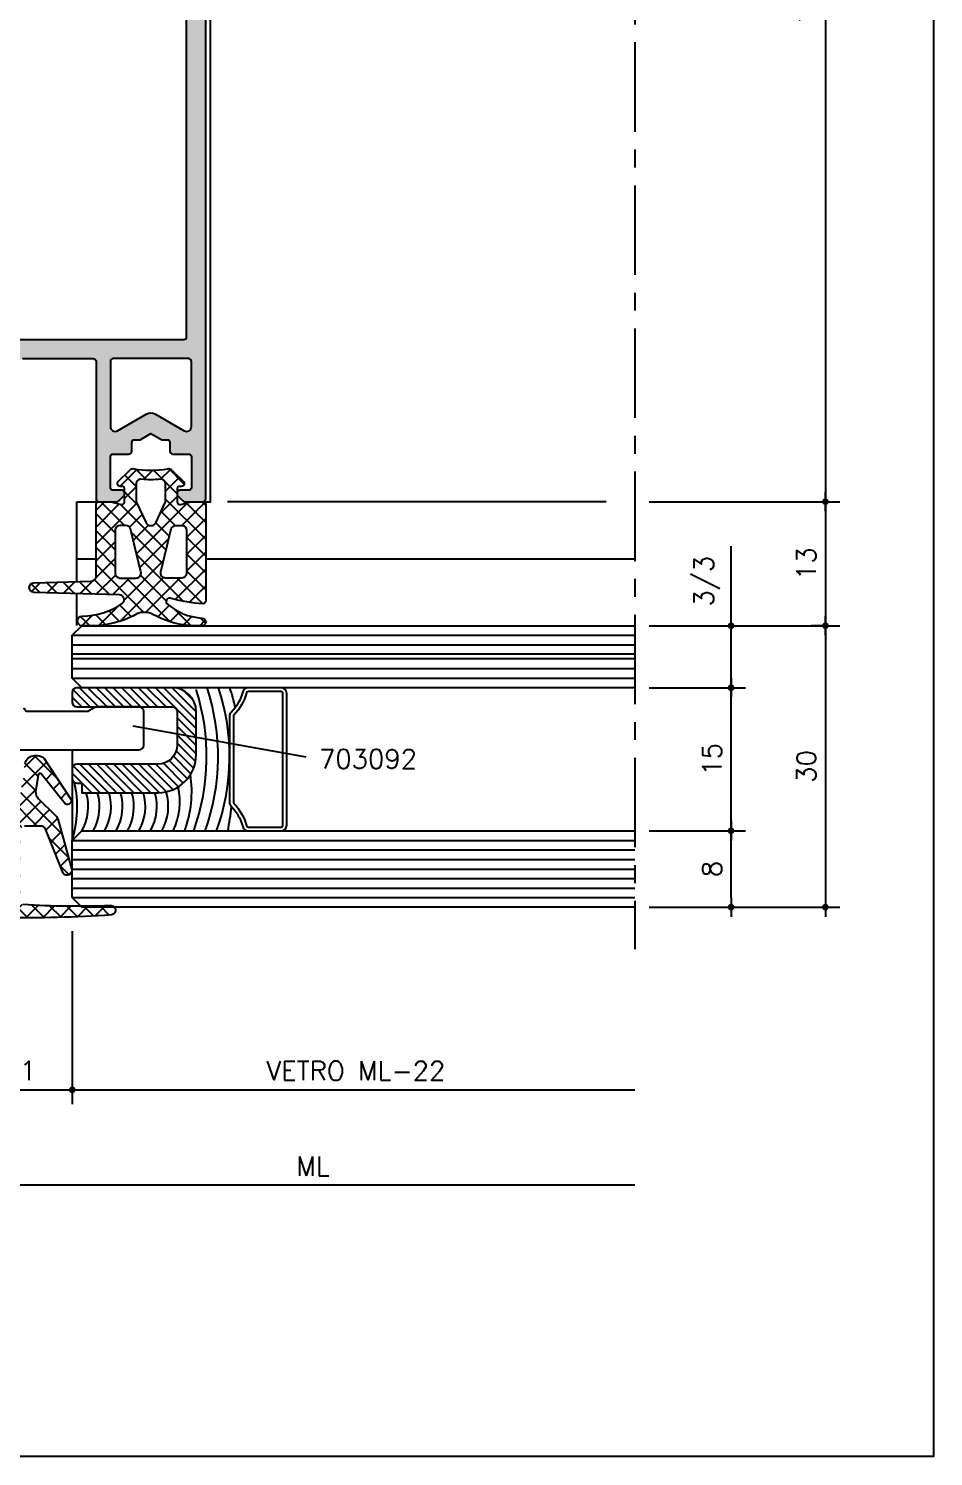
# Model space of a CAD drawing. Extents: x 0 to 1130, y -960 to 577.
# Drawn here: x 805.1 to 900, y -640 to -490.3 of the extents above; entities that cross this region are included whole.
import ezdxf

# ---------------------------------------------------------------- set-up
doc = ezdxf.new("R2010")
doc.units = 0
doc.header["$LTSCALE"] = 7.5
doc.header["$MEASUREMENT"] = 0
doc.linetypes.add('CENTER', pattern=[2, 1.25, -0.25, 0.25, -0.25])
doc.layers.get('0').update_dxf_attribs({"linetype": 'CONTINUOUS'})
doc.layers.get('DEFPOINTS').update_dxf_attribs({"linetype": 'CONTINUOUS'})
for name, color, linetype in [('ACCESSORI', 200, 'CONTINUOUS'), ('ASSI', 1, 'CENTER'), ('FILL', 8, 'CONTINUOUS'), ('FINE', 7, 'CONTINUOUS'), ('GOMMA', 3, 'CONTINUOUS'), ('GROSSA', 4, 'CONTINUOUS'), ('MARCHIO', 7, 'CONTINUOUS'), ('QUOTE', 254, 'CONTINUOUS'), ('TESTO', 2, 'CONTINUOUS'), ('TRATTEGGI', 140, 'CONTINUOUS'), ('VETRO', 6, 'CONTINUOUS')]:
    doc.layers.add(name, color=color, linetype=linetype)
doc.styles.get("Standard").update_dxf_attribs({"font": 'romans.shx'})
doc.dimstyles.new('FRECCIA_1-1', dxfattribs={"dimtxt": 2, "dimasz": 2.5, "dimexe": 1.5, "dimexo": 1.5, "dimgap": 1, "dimtad": 3, "dimdsep": 46, "dimtxsty": 'Standard', "dimcen": 0, "dimclrt": 2, "dimaunit": 1, "dimadec": 0, "dimazin": 0, "dimtfac": 0.7, "dimtmove": 0, "dimatfit": 3, "dimfxl": 1, "dimtolj": 2, "dimarcsym": 0})
doc.dimstyles.new('SCALA_1-1$0', dxfattribs={"dimtxt": 2, "dimasz": 1, "dimexe": 1.5, "dimexo": 1.5, "dimgap": 1, "dimtad": 3, "dimdsep": 46, "dimtxsty": 'Standard', "dimblk1": 'PUNTO', "dimblk2": 'PUNTO', "dimsah": 1, "dimcen": 0.09, "dimclrt": 2, "dimadec": 0, "dimazin": 0, "dimtfac": 0.7, "dimtmove": 0, "dimatfit": 3, "dimldrblk": 'PUNTO', "dimfxl": 1, "dimtolj": 2, "dimarcsym": 0})

# ---------------------------------------------------------------- blocks, each defined once
blk = doc.blocks.new('PUNTO')
blk.add_line((-1, 0), (1, 0))
at = {"const_width": 0.35}
blk.add_lwpolyline([(-0.1750000000000114, 0, 1), (0.1750000000000114, 0, 1)], format="xyb", close=True, dxfattribs=at)
blk = doc.blocks.new('*D198')
at = {"layer": 'DEFPOINTS', "color": 0, "transparency": 16777216}
for p in [(868.6706723606284, -434.9236457613923), (868.6706723606284, -539.9236457613922), (888.6706723606284, -539.9236457613922)]:
    blk.add_point(p, dxfattribs=at)
at = {"layer": 'QUOTE', "color": 0, "lineweight": -2, "transparency": 16777216}
for p, q in [((870.1706723606284, -434.9236457613923), (890.1706723606284, -434.9236457613923)), ((888.6706723606284, -435.9236457613923), (888.6706723606284, -538.9236457613922)), ((870.1706723606284, -539.9236457613922), (890.1706723606284, -539.9236457613922))]:
    blk.add_line(p, q, dxfattribs=at)
for p, rotation in [((888.6706723606284, -434.9236457613923), 90), ((888.6706723606284, -539.9236457613922), 270)]:
    blk.add_blockref('PUNTO', p, dxfattribs=dict(at, rotation=rotation))
at = {"layer": 'QUOTE', "color": 2, "transparency": 16777216, "insert": (886.670672360628, -487.4236457613924), "char_height": 2, "attachment_point": 5, "rotation": 90}
blk.add_mtext('\\A2;105', dxfattribs=at)
blk = doc.blocks.new('*D199')
at = {"layer": 'DEFPOINTS', "color": 0, "transparency": 16777216}
for p in [(868.6706723606279, -586.8130519816923), (798.6706723606278, -601.574216332225), (798.6706723606278, -611.574216332225)]:
    blk.add_point(p, dxfattribs=at)
at = {"layer": 'QUOTE', "color": 0, "lineweight": -2, "transparency": 16777216}
for p, q in [((798.6706723606278, -603.074216332225), (798.6706723606278, -613.074216332225)), ((868.6706723606279, -611.574216332225), (801.1706723606278, -611.574216332225))]:
    blk.add_line(p, q, dxfattribs=at)
at = {"layer": 'QUOTE', "color": 0, "transparency": 16777216}
blk.add_solid([(801.1706723606278, -611.1575496655583), (801.1706723606278, -611.9908829988916), (798.6706723606278, -611.574216332225)], dxfattribs=at)
at = {"layer": 'QUOTE', "color": 2, "transparency": 16777216, "insert": (834.9206723606278, -609.574216332225), "char_height": 2, "attachment_point": 5}
blk.add_mtext('\\A2;ML', dxfattribs=at)
blk = doc.blocks.new('_None')
blk = doc.blocks.new('*D200')
at = {"layer": 'DEFPOINTS', "color": 0, "transparency": 16777216}
for p in [(868.6706723606284, -552.9236457613922), (868.6706723606284, -582.4236457613923), (888.6706723606284, -582.4236457613923)]:
    blk.add_point(p, dxfattribs=at)
at = {"layer": 'QUOTE', "color": 0, "lineweight": -2, "transparency": 16777216}
for p, q in [((870.1706723606284, -552.9236457613922), (890.1706723606284, -552.9236457613922)), ((888.6706723606284, -553.9236457613922), (888.6706723606284, -581.4236457613923)), ((870.1706723606284, -582.4236457613923), (890.1706723606284, -582.4236457613923))]:
    blk.add_line(p, q, dxfattribs=at)
for p, rotation in [((888.6706723606284, -552.9236457613922), 90), ((888.6706723606284, -582.4236457613923), 270)]:
    blk.add_blockref('PUNTO', p, dxfattribs=dict(at, rotation=rotation))
at = {"layer": 'QUOTE', "color": 2, "transparency": 16777216, "insert": (886.670672360628, -567.6736457613924), "char_height": 2, "attachment_point": 5, "rotation": 90}
blk.add_mtext('\\A2;30', dxfattribs=at)
blk = doc.blocks.new('*D201')
at = {"layer": 'DEFPOINTS', "color": 0, "transparency": 16777216}
for p in [(868.6706723606284, -552.9236457613922), (878.7725512430948, -552.9236457613922), (868.6706723606284, -559.4236457613922)]:
    blk.add_point(p, dxfattribs=at)
at = {"layer": 'QUOTE', "color": 0, "lineweight": -2, "transparency": 16777216}
for p, q in [((878.7725512430948, -552.9236457613922), (878.7725512430948, -544.5903124280588)), ((870.1706723606284, -552.9236457613922), (880.2725512430948, -552.9236457613922)), ((878.7725512430948, -558.4236457613922), (878.7725512430948, -553.9236457613922)), ((870.1706723606284, -559.4236457613922), (880.2725512430948, -559.4236457613922))]:
    blk.add_line(p, q, dxfattribs=at)
for p, rotation in [((878.7725512430948, -552.9236457613922), 90), ((878.7725512430948, -559.4236457613922), 270)]:
    blk.add_blockref('PUNTO', p, dxfattribs=dict(at, rotation=rotation))
at = {"layer": 'QUOTE', "color": 2, "transparency": 16777216, "insert": (876.2487417192849, -548.2569790947257), "char_height": 2, "attachment_point": 5, "rotation": 90}
blk.add_mtext('\\A2;3/3', dxfattribs=at)
blk = doc.blocks.new('*D202')
at = {"layer": 'DEFPOINTS', "color": 0, "transparency": 16777216}
for p in [(868.6706723606284, -559.4236457613922), (878.7725512430948, -559.4236457613922), (868.6706723606284, -574.4236457613923)]:
    blk.add_point(p, dxfattribs=at)
at = {"layer": 'QUOTE', "color": 0, "lineweight": -2, "transparency": 16777216}
for p, q in [((870.1706723606284, -559.4236457613922), (880.2725512430948, -559.4236457613922)), ((878.7725512430948, -573.4236457613923), (878.7725512430948, -560.4236457613922)), ((870.1706723606284, -574.4236457613923), (880.2725512430948, -574.4236457613923))]:
    blk.add_line(p, q, dxfattribs=at)
for p, rotation in [((878.7725512430948, -559.4236457613922), 90), ((878.7725512430948, -574.4236457613923), 270)]:
    blk.add_blockref('PUNTO', p, dxfattribs=dict(at, rotation=rotation))
at = {"layer": 'QUOTE', "color": 2, "transparency": 16777216, "insert": (876.7725512430944, -566.9236457613924), "char_height": 2, "attachment_point": 5, "rotation": 90}
blk.add_mtext('\\A2;15', dxfattribs=at)
blk = doc.blocks.new('*D203')
at = {"layer": 'DEFPOINTS', "color": 0, "transparency": 16777216}
for p in [(868.6706723606284, -574.4236457613923), (878.7725512430948, -574.4236457613923), (868.6706723606284, -582.4236457613923)]:
    blk.add_point(p, dxfattribs=at)
at = {"layer": 'QUOTE', "color": 0, "lineweight": -2, "transparency": 16777216}
for p, q in [((870.1706723606284, -574.4236457613923), (880.2725512430948, -574.4236457613923)), ((878.7725512430948, -581.4236457613923), (878.7725512430948, -575.4236457613923)), ((870.1706723606284, -582.4236457613923), (880.2725512430948, -582.4236457613923))]:
    blk.add_line(p, q, dxfattribs=at)
for p, rotation in [((878.7725512430948, -574.4236457613923), 90), ((878.7725512430948, -582.4236457613923), 270)]:
    blk.add_blockref('PUNTO', p, dxfattribs=dict(at, rotation=rotation))
at = {"layer": 'QUOTE', "color": 2, "transparency": 16777216, "insert": (876.7725512430944, -578.4236457613924), "char_height": 2, "attachment_point": 5, "rotation": 90}
blk.add_mtext('\\A2;8', dxfattribs=at)
blk = doc.blocks.new('*D204')
at = {"layer": 'DEFPOINTS', "color": 0, "transparency": 16777216}
for p in [(868.6706723606284, -539.9236457613922), (868.6706723606284, -552.9236457613922), (888.6706723606284, -552.9236457613922)]:
    blk.add_point(p, dxfattribs=at)
at = {"layer": 'QUOTE', "color": 0, "lineweight": -2, "transparency": 16777216}
for p, q in [((870.1706723606284, -539.9236457613922), (890.1706723606284, -539.9236457613922)), ((888.6706723606284, -540.9236457613922), (888.6706723606284, -551.9236457613922)), ((870.1706723606284, -552.9236457613922), (890.1706723606284, -552.9236457613922))]:
    blk.add_line(p, q, dxfattribs=at)
for p, rotation in [((888.6706723606284, -539.9236457613922), 90), ((888.6706723606284, -552.9236457613922), 270)]:
    blk.add_blockref('PUNTO', p, dxfattribs=dict(at, rotation=rotation))
at = {"layer": 'QUOTE', "color": 2, "transparency": 16777216, "insert": (886.670672360628, -546.4236457613923), "char_height": 2, "attachment_point": 5, "rotation": 90}
blk.add_mtext('\\A2;13', dxfattribs=at)
blk = doc.blocks.new('*D197')
at = {"layer": 'DEFPOINTS', "color": 0, "transparency": 16777216}
for p in [(809.6706723606278, -583.4512793545446), (798.6706723606278, -592.8041533719601), (809.6706723606278, -601.574216332225)]:
    blk.add_point(p, dxfattribs=at)
at = {"layer": 'QUOTE', "color": 0, "lineweight": -2, "transparency": 16777216}
for p, q in [((809.6706723606278, -584.9512793545446), (809.6706723606278, -603.074216332225)), ((798.6706723606278, -594.3041533719601), (798.6706723606278, -603.074216332225)), ((799.6706723606278, -601.574216332225), (808.6706723606278, -601.574216332225))]:
    blk.add_line(p, q, dxfattribs=at)
at = {"layer": 'QUOTE', "color": 0, "lineweight": -2, "transparency": 16777216, "rotation": 180}
blk.add_blockref('PUNTO', (798.6706723606278, -601.574216332225), dxfattribs=at)
at = {"layer": 'QUOTE', "color": 0, "lineweight": -2, "transparency": 16777216}
blk.add_blockref('PUNTO', (809.6706723606278, -601.574216332225), dxfattribs=at)
at = {"layer": 'QUOTE', "color": 2, "transparency": 16777216, "insert": (804.1706723606278, -599.574216332225), "char_height": 2, "attachment_point": 5}
blk.add_mtext('\\A2;11', dxfattribs=at)

msp = doc.modelspace()

# ---------------------------------------------------------------- hatches: boundary and pattern name
at = {"layer": 'FILL'}
h = msp.add_hatch(color=253, dxfattribs=at)
edge = h.paths.add_edge_path(flags=16)
edge.add_arc((775.9706723606279, -438.8236457613921), 0.2999999999999261, 89.99999999999729, 180.0000000000054)
edge.add_line((775.6706723606279, -438.8236457613921), (775.6706723606278, -522.623645761392))
edge.add_arc((775.9706723606278, -522.623645761392), 0.2999999999999545, 180, 270)
edge.add_line((775.9706723606278, -522.923645761392), (821.3706723606277, -522.923645761392))
edge.add_arc((821.3706723606279, -522.623645761392), 0.2999999999999545, 270, 360)
edge.add_line((821.6706723606278, -522.623645761392), (821.670672360628, -438.8236457613921))
edge.add_arc((821.370672360628, -438.8236457613921), 0.2999999999999545, 0, 90)
edge.add_line((821.370672360628, -438.5236457613921), (775.9706723606279, -438.5236457613921))
edge = h.paths.add_edge_path()
edge.add_line((783.3706723606279, -538.7236457613922), (782.4706723606278, -538.7236457613922))
edge.add_arc((782.4706723606278, -539.0236457613921), 0.2999999999999545, 90, 180)
edge.add_line((782.1706723606278, -539.0236457613921), (782.1706723606278, -539.0993816926801))
edge.add_arc((782.4706723606278, -539.0993816926801), 0.2999999999999261, 179.9999999999973, 225.000000000002)
edge.add_line((782.2585403262719, -539.3115137270361), (782.7828043949838, -539.835777795748))
edge.add_arc((782.9949364293396, -539.623645761392), 0.299999999999924, 224.9999999999981, 270.0000000000027)
edge.add_line((782.9949364293398, -539.923645761392), (784.870672360628, -539.923645761392))
edge.add_arc((784.8706723606279, -539.623645761392), 0.2999999999999545, 270, 360)
edge.add_line((785.1706723606278, -539.623645761392), (785.1706723606277, -525.2236457613919))
edge.add_arc((785.4706723606278, -525.2236457613919), 0.2999999999999545, 90, 180, ccw=False)
edge.add_line((785.4706723606278, -524.923645761392), (792.8706723606281, -524.923645761392))
edge.add_arc((792.8706723606281, -525.2236457613919), 0.2999999999999545, 0, 90, ccw=False)
edge.add_line((793.170672360628, -525.2236457613919), (793.1706723606279, -539.623645761392))
edge.add_arc((793.4706723606279, -539.623645761392), 0.3000000000000114, 180.0000000000109, 270.0000000000109)
edge.add_line((793.470672360628, -539.923645761392), (794.070672360628, -539.923645761392))
edge.add_arc((794.0706723606279, -540.223645761392), 0.3000000000000682, -2.1714186004828662e-11, 89.99999999997829, ccw=False)
edge.add_line((794.3706723606279, -540.2236457613922), (794.3706723606279, -540.8719086340809))
edge.add_arc((794.0706723606279, -540.8719086340809), 0.3000000000000398, -74.99999999999068, 5.4001247917767614e-12, ccw=False)
edge.add_line((794.1483180741586, -541.1616863819677), (793.3930266470971, -541.3640661098991))
edge.add_arc((793.4706723606279, -541.6538438577858), 0.2999999999998886, 104.9999999999861, 179.9999999999837)
edge.add_line((793.170672360628, -541.6538438577857), (793.1706723606279, -559.623645761392))
edge.add_arc((793.4706723606278, -559.623645761392), 0.2999999999999403, 179.9999999999973, 270.0000000000027)
edge.add_line((793.4706723606278, -559.923645761392), (794.7706723606278, -559.923645761392))
edge.add_line((794.7706723606279, -559.923645761392), (795.4706723606279, -559.2236457613919))
edge.add_line((795.4706723606278, -559.2236457613919), (795.4706723606278, -558.7236457613919))
edge.add_line((795.4706723606278, -558.7236457613919), (794.3706723606277, -558.7236457613919))
edge.add_line((794.3706723606279, -558.7236457613919), (794.3706723606279, -557.2515513805283))
edge.add_line((794.3706723606279, -557.2515513805283), (796.6706723606279, -555.923645761392))
edge.add_line((796.6706723606278, -555.923645761392), (796.6706723606278, -543.923645761392))
edge.add_arc((798.6702087115143, -544.0845807402178), 2.006002414237261, -4.258712839263183, 175.3984027120991, ccw=False)
edge.add_line((800.6706723606278, -544.2335467581572), (800.6706723606278, -555.923645761392))
edge.add_line((800.6706723606278, -555.923645761392), (802.9706723606278, -557.2515513805283))
edge.add_line((802.9706723606278, -557.2515513805283), (802.9706723606278, -558.7236457613919))
edge.add_line((802.9706723606278, -558.7236457613919), (801.8706723606277, -558.7236457613919))
edge.add_line((801.8706723606279, -558.7236457613919), (801.8706723606279, -559.2236457613919))
edge.add_line((801.8706723606279, -559.2236457613919), (802.5706723606278, -559.923645761392))
edge.add_line((802.5706723606277, -559.923645761392), (803.8706723606279, -559.923645761392))
edge.add_arc((803.870672360628, -559.623645761392), 0.2999999999999403, 269.9999999999972, 360.0000000000027)
edge.add_line((804.1706723606278, -559.623645761392), (804.1706723606278, -541.6538438577858))
edge.add_arc((803.8706723606279, -541.6538438577859), 0.2999999999999972, 1.628443996909336e-11, 75.0000000000195)
edge.add_line((803.9483180741586, -541.3640661098991), (803.1930266470972, -541.1616863819677))
edge.add_arc((803.2706723606279, -540.8719086340809), 0.300000000000004, 179.9999999999891, 254.9999999999945, ccw=False)
edge.add_line((802.970672360628, -540.8719086340809), (802.9706723606279, -540.7236457613919))
edge.add_line((802.9706723606278, -540.7236457613919), (802.9706723606278, -540.2236457613922))
edge.add_arc((803.2706723606279, -540.2236457613922), 0.3000000000001251, 90.00000000001091, 180.0000000000109, ccw=False)
edge.add_line((803.2706723606279, -539.923645761392), (803.870672360628, -539.923645761392))
edge.add_arc((803.8706723606279, -539.623645761392), 0.2999999999999829, 270.0000000000054, 359.9999999999946)
edge.add_line((804.1706723606278, -539.623645761392), (804.1706723606278, -525.2236457613919))
edge.add_arc((804.4706723606278, -525.2236457613919), 0.2999999999999545, 90, 180, ccw=False)
edge.add_line((804.4706723606278, -524.923645761392), (811.8706723606281, -524.923645761392))
edge.add_arc((811.8706723606281, -525.2236457613919), 0.2999999999999545, 0, 90, ccw=False)
edge.add_line((812.170672360628, -525.2236457613919), (812.1706723606279, -539.623645761392))
edge.add_arc((812.470672360628, -539.623645761392), 0.3000000000000114, 180.0000000000109, 270.0000000000109)
edge.add_line((812.470672360628, -539.923645761392), (814.3464082919161, -539.923645761392))
edge.add_arc((814.3464082919161, -539.623645761392), 0.2999999999999545, 270, 315)
edge.add_line((814.5585403262721, -539.835777795748), (815.082804394984, -539.3115137270362))
edge.add_arc((814.8706723606281, -539.0993816926803), 0.2999999999999542, 315, 360)
edge.add_line((815.170672360628, -539.0993816926803), (815.170672360628, -539.0236457613921))
edge.add_arc((814.870672360628, -539.0236457613921), 0.3000000000000114, 1.085629331272839e-11, 90.00000000001086)
edge.add_line((814.8706723606279, -538.7236457613922), (813.970672360628, -538.7236457613922))
edge.add_arc((813.970672360628, -538.4236457613921), 0.3000000000000682, 180, 270, ccw=False)
edge.add_line((813.670672360628, -538.4236457613921), (813.670672360628, -535.2236457613922))
edge.add_arc((813.970672360628, -535.2236457613922), 0.3000000000000114, 89.99999999998909, 179.9999999999891, ccw=False)
edge.add_line((813.970672360628, -534.9236457613922), (815.6206723606279, -534.9236457613922))
edge.add_arc((815.6206723606279, -534.6236457613921), 0.3000000000000682, 270, 360)
edge.add_line((815.920672360628, -534.6236457613921), (815.920672360628, -533.7236457613922))
edge.add_arc((816.220672360628, -533.7236457613922), 0.3000000000000682, 90, 180, ccw=False)
edge.add_line((816.220672360628, -533.4236457613921), (816.7866977644122, -533.4236457613921))
edge.add_line((816.7866977644123, -533.4236457613921), (817.920672360628, -532.7689452230128))
edge.add_line((817.920672360628, -532.7689452230128), (819.0546469568436, -533.423645761392))
edge.add_line((819.0546469568435, -533.423645761392), (819.6206723606279, -533.4236457613921))
edge.add_arc((819.620672360628, -533.7236457613922), 0.3000000000000256, 1.3585577107733116e-11, 90.00000000001091, ccw=False)
edge.add_line((819.920672360628, -533.723645761392), (819.920672360628, -534.6236457613921))
edge.add_arc((820.2206723606279, -534.6236457613921), 0.2999999999999261, 179.9999999999973, 270.0000000000054)
edge.add_line((820.220672360628, -534.9236457613921), (821.870672360628, -534.9236457613921))
edge.add_arc((821.8706723606279, -535.2236457613922), 0.3000000000000682, 0, 90, ccw=False)
edge.add_line((822.170672360628, -535.2236457613922), (822.170672360628, -538.4236457613921))
edge.add_arc((821.8706723606279, -538.4236457613921), 0.3000000000000682, 270, 359.9999999999973, ccw=False)
edge.add_line((821.8706723606279, -538.7236457613922), (820.9706723606279, -538.7236457613922))
edge.add_arc((820.970672360628, -539.0236457613921), 0.2999999999999687, 90, 179.9999999999973)
edge.add_line((820.670672360628, -539.0236457613921), (820.6706723606279, -539.0993816926801))
edge.add_arc((820.9706723606279, -539.09938169268), 0.2999999999999829, 180.0000000000244, 225.0000000000288)
edge.add_line((820.7585403262719, -539.3115137270361), (821.2828043949839, -539.8357777957481))
edge.add_arc((821.4949364293399, -539.6236457613923), 0.2999999999998336, 224.9999999999923, 269.9999999999891)
edge.add_line((821.4949364293398, -539.9236457613921), (823.3706723606277, -539.9236457613921))
edge.add_arc((823.3706723606279, -539.623645761392), 0.3000000000000682, 270, 360)
edge.add_line((823.6706723606278, -539.623645761392), (823.6706723606278, -435.9236457613921))
edge.add_arc((822.6706723606279, -435.9236457613921), 1, 0, 90)
edge.add_line((822.6706723606279, -434.9236457613921), (774.6706723606279, -434.923645761392))
edge.add_arc((774.6706723606279, -435.923645761392), 1, 90.00000000000081, 180)
edge.add_line((773.6706723606279, -435.923645761392), (773.6706723606278, -539.623645761392))
edge.add_arc((773.9706723606278, -539.623645761392), 0.2999999999999545, 180, 270)
edge.add_line((773.9706723606278, -539.923645761392), (775.8464082919158, -539.923645761392))
edge.add_arc((775.8464082919161, -539.623645761392), 0.2999999999999261, 269.9999999999756, 314.9999999999712)
edge.add_line((776.0585403262719, -539.8357777957481), (776.5828043949839, -539.3115137270362))
edge.add_arc((776.3706723606279, -539.0993816926803), 0.3000000000000446, 315.0000000000057, 360.0000000000136)
edge.add_line((776.6706723606278, -539.0993816926801), (776.6706723606278, -539.0236457613921))
edge.add_arc((776.3706723606279, -539.0236457613921), 0.2999999999999545, 0, 90)
edge.add_line((776.3706723606279, -538.7236457613922), (775.4706723606278, -538.7236457613922))
edge.add_arc((775.4706723606279, -538.4236457613922), 0.3000000000000114, 179.9999999999891, 269.99999999998914, ccw=False)
edge.add_line((775.1706723606278, -538.4236457613921), (775.1706723606278, -535.2236457613922))
edge.add_arc((775.4706723606278, -535.2236457613922), 0.2999999999999545, 90, 180, ccw=False)
edge.add_line((775.4706723606278, -534.9236457613922), (777.1206723606279, -534.9236457613921))
edge.add_arc((777.1206723606279, -534.6236457613923), 0.2999999999998835, 270.0000000000081, 360.0000000000136)
edge.add_line((777.4206723606278, -534.6236457613921), (777.4206723606278, -533.723645761392))
edge.add_arc((777.7206723606278, -533.7236457613922), 0.3000000000000256, 89.99999999999193, 179.9999999999864, ccw=False)
edge.add_line((777.7206723606278, -533.4236457613921), (778.2866977644121, -533.423645761392))
edge.add_line((778.2866977644121, -533.423645761392), (779.4206723606277, -532.7689452230128))
edge.add_line((779.4206723606278, -532.7689452230128), (780.5546469568435, -533.4236457613921))
edge.add_line((780.5546469568435, -533.4236457613921), (781.1206723606277, -533.4236457613921))
edge.add_arc((781.1206723606276, -533.7236457613922), 0.3000000000000682, 0, 90, ccw=False)
edge.add_line((781.4206723606278, -533.7236457613922), (781.4206723606278, -534.6236457613921))
edge.add_arc((781.7206723606278, -534.6236457613921), 0.3000000000000682, 180, 270)
edge.add_line((781.7206723606278, -534.9236457613922), (783.3706723606279, -534.9236457613921))
edge.add_arc((783.3706723606279, -535.2236457613922), 0.3000000000000114, -1.0913936421275139e-11, 89.99999999998909, ccw=False)
edge.add_line((783.6706723606278, -535.2236457613922), (783.6706723606278, -538.4236457613921))
edge.add_arc((783.3706723606279, -538.4236457613922), 0.3000000000000114, -89.99999999998909, 1.0913936421275139e-11, ccw=False)
edge = h.paths.add_edge_path(flags=16)
edge.add_line((775.1706723606278, -532.0472573852744), (775.1706723606278, -525.2236457613919))
edge.add_arc((775.4706723606278, -525.2236457613919), 0.2999999999999545, 90, 180, ccw=False)
edge.add_line((775.4706723606278, -524.923645761392), (783.3706723606276, -524.923645761392))
edge.add_arc((783.3706723606277, -525.2236457613919), 0.3000000000000114, 1.0913936421275139e-11, 90.00000000001091, ccw=False)
edge.add_line((783.6706723606278, -525.2236457613919), (783.6706723606279, -532.0472573877771))
edge.add_arc((783.1706723606279, -532.0472573877771), 0.4999999999999858, -120.00000010754559, 3.183231456205249e-12, ccw=False)
edge.add_line((782.9206723598152, -532.4802700892001), (779.9206723714651, -530.7482192808491))
edge.add_arc((779.4206723714651, -531.6142446846335), 1.00000000000002, 60.00000000000068, 119.9999999999993)
edge.add_line((778.9206723714651, -530.7482192808491), (775.9206723598151, -532.4802700876359))
edge.add_arc((775.6706723606278, -532.0472573852744), 0.4999999999999585, 180, 299.9999998924515, ccw=False)
edge = h.paths.add_edge_path(flags=16)
edge.add_line((802.6706723606278, -537.923645761392), (802.6706723606278, -524.923645761392))
edge.add_line((802.6706723606278, -524.923645761392), (794.6706723606279, -524.923645761392))
edge.add_line((794.670672360628, -524.923645761392), (794.6706723606279, -537.9236457613922))
edge.add_arc((795.1706723606278, -537.9236457613922), 0.5, 180, 270)
edge.add_line((795.1706723606278, -538.4236457613922), (802.1706723606278, -538.423645761392))
edge.add_arc((802.1706723606278, -537.923645761392), 0.5, 270, 360)
edge = h.paths.add_edge_path(flags=16)
edge.add_arc((817.9206723497907, -531.6142446846335), 1.000000000000008, 60.000000000000284, 119.99999999999969, ccw=False)
edge.add_line((818.4206723497907, -530.7482192808491), (821.4206723614407, -532.4802700876359))
edge.add_arc((821.670672360628, -532.0472573852744), 0.5000000000000187, 240.0000001075431, 359.9999999999968)
edge.add_line((822.170672360628, -532.0472573852744), (822.170672360628, -525.2236457613919))
edge.add_arc((821.870672360628, -525.2236457613919), 0.3000000000000114, 1.085629331272839e-11, 90.00000000001086)
edge.add_line((821.8706723606279, -524.923645761392), (813.970672360628, -524.9236457613921))
edge.add_arc((813.970672360628, -525.223645761392), 0.2999999999999545, 90, 180)
edge.add_line((813.670672360628, -525.223645761392), (813.6706723606278, -532.0472573877771))
edge.add_arc((814.1706723606279, -532.0472573877771), 0.5000000000000426, 180.0000000000016, 300.0000001075488)
edge.add_line((814.4206723614407, -532.4802700892001), (817.4206723497907, -530.7482192808491))
h = msp.add_hatch(dxfattribs=at)
h.set_pattern_fill('ANSI37', color=137, scale=10, style=0)
h.set_pattern_definition([(45, (689.9999997630587, -639.9999998005026), (-0.8838834764831843, 0.8838834764831844), []), (135, (689.9999997630587, -639.9999998005026), (-0.8838834764831844, -0.8838834764831843), [])])
h.paths.add_polyline_path([(817.9206723497907, -551.6488382130984, -0.0279488201277153), (818.1250919530391, -551.7389900510852), (818.5820153214379, -551.9581563974739, 0.110612041823471), (822.3196024769297, -552.9193532931716), (823.3291150615651, -552.9193532931716, 0.9292461723943047), (823.2706723606286, -552.123645761392, -0.1649688112626651), (819.5860847889874, -550.5899941450205, -0.7904883406482366), (820.0615055068976, -550.0712561989553, 0.05312709888512344), (823.3706723606279, -550.6188745033886, 0.4142135623729978), (823.6706723606278, -550.3188745033885), (823.6706723606278, -540.223645761392, 0.4142135623731505), (823.3706723606277, -539.923645761392), (822.1692791014514, -539.923645761392, 0.0655434628152484), (822.0916333879205, -539.9338680135054), (821.0483180741585, -540.213423509279, -0.4931454260312266), (820.6706723606278, -539.9236457613922), (820.6706723606278, -538.5460579150981, -0.3888787318530059), (820.8532412120783, -538.3468189754799), (821.1479824102851, -538.3210324619627, 0.6370702608073496), (821.3339677218166, -537.810042018179), (820.1256755595641, -536.6017498559265, 0.2454199115108711), (819.6839578915717, -536.4631375628412, -0.04434285628740945), (817.9206723497907, -536.6198238892719), (817.9206723497907, -537.6198238892719, 0.02265679805365915), (818.9254284878994, -537.5742713929396, -0.4410091218321953), (819.4706723606278, -538.0722201774354), (819.4706723606273, -539.923645761392), (818.4644570158116, -542.0814814953342, -0.2914734167828084), (817.9206723497907, -542.4279105382897)])
h.paths.add_polyline_path([(820.0572769537874, -542.7758730898129, -0.3288304544284983), (820.5349413103543, -542.423645761392), (821.1706723606273, -542.423645761392, -0.4142135623730941), (821.6706723606273, -542.923645761392), (821.6706723606273, -547.4236457613922, -0.4142135623731152), (821.1706723606273, -547.9236457613922), (819.4521635325764, -547.923645761392, -0.5050829045456721), (818.9744991760097, -547.2758730898129)], flags=16)
h.paths.add_polyline_path([(817.9206723497907, -542.4279105382897, -0.2914734223893663), (817.3768876713676, -542.0814814953342), (816.3706723606279, -539.9236457613919), (816.3706723606279, -538.0722201774354, -0.44100912183203), (816.9159162333563, -537.5742713929399, 0.02265679756541681), (817.9206723497907, -537.6198238892719), (817.9206723497907, -536.6198238892719, -0.04434285659807329), (816.1573867956074, -536.4631375628412, 0.2454199115108631), (815.715669127615, -536.6017498559265), (814.5073769681039, -537.8100420154377, 0.6370702608072792), (814.6933622796355, -538.3210324592212), (814.9881035091773, -538.3468189754797, -0.3888787318528504), (815.1706723606278, -538.5460579150981), (815.1706723606278, -539.9236457613922, -0.4931454260312618), (814.7930266470969, -540.213423509279), (813.7115613690809, -539.9236457613922), (812.4706723606278, -539.9236457613922, 0.4142135623730951), (812.1706723606278, -540.2236457613922), (812.1706723606278, -547.7387761451344, -0.4052432957209685), (811.686031564846, -548.2385401843026), (809.4233478752241, -548.3080790429362), (810.1103621127252, -549.5607837949333), (814.6360633190925, -549.7003363920323, -0.6756558563554195), (814.9556522348315, -550.5713277967561, -0.1494527194712063), (810.6965255534673, -551.9237783630435, 0.925745551245078), (810.642663904116, -552.9193532931716), (812.1868552598861, -552.9193532931716, 0.09819273378049216), (816.0125201044964, -551.9299808408055), (816.4346420432994, -551.6804210164066, -0.1926945525451828), (817.9206723497907, -551.6488382130984)])
h.paths.add_polyline_path([(816.8668455452455, -547.2758730898129, -0.5050829045456721), (816.3891811886788, -547.923645761392), (814.6706723606278, -547.9236457613922, -0.4142135623731152), (814.1706723606278, -547.4236457613922), (814.1706723606278, -542.923645761392, -0.4142135623730941), (814.6706723606278, -542.423645761392), (815.3064034109009, -542.423645761392, -0.3288304544284983), (815.7840677674676, -542.7758730898129)], flags=16)
h.paths.add_polyline_path([(810.1103621127252, -549.5607837949333), (809.4233478752241, -548.3080790429362), (805.6553131564096, -548.4238817222238, 0.9697392325155793), (805.6553131564096, -549.4234098005604)])
h = msp.add_hatch(dxfattribs=at)
h.set_pattern_fill('ANSI37', color=137, scale=10, style=0)
h.set_pattern_definition([(45, (690, -640), (-0.8838834764831843, 0.8838834764831844), []), (135, (690, -640), (-0.8838834764831844, -0.8838834764831843), [])])
edge = h.paths.add_edge_path(flags=16)
edge.add_line((802.1909472615556, -579.3087136402339), (802.1909472615556, -580.5087136402339))
edge.add_arc((801.1909472615556, -580.5087136402339), 1.000000000000028, 269.9999999999951, 359.99999999999835, ccw=False)
edge.add_line((801.1909472615555, -581.508713640234), (796.1797183340849, -581.5087136402339))
edge.add_arc((796.1797183340849, -580.5087136402339), 0.9999999999999787, 180.0000000000053, 270.0000000000016, ccw=False)
edge.add_line((795.1797183340849, -580.508713640234), (795.1797183340848, -579.3087136402338))
edge.add_arc((796.1797183340849, -579.3087136402338), 1.000000000000043, 89.99999999999591, 179.999999999998, ccw=False)
edge.add_line((796.1797183340849, -578.3087136402337), (801.1909472615556, -578.3087136402339))
edge.add_arc((801.1909472615556, -579.308713640234), 1.000000000000014, 7.958078640513122e-13, 89.9999999999992, ccw=False)
edge = h.paths.add_edge_path(flags=16)
edge.add_line((795.1797183340848, -575.5087136402337), (795.1797183340849, -574.3087136402338))
edge.add_arc((796.179718334085, -574.3087136402339), 1.000000000000028, 90.00000000000159, 179.9999999999984, ccw=False)
edge.add_line((796.1797183340849, -573.3087136402339), (801.1909472615556, -573.3087136402337))
edge.add_arc((801.1909472615557, -574.3087136402336), 0.9999999999999716, -1.5916157281026244e-12, 90.00000000000159, ccw=False)
edge.add_line((802.1909472615556, -574.3087136402337), (802.1909472615556, -575.5087136402339))
edge.add_arc((801.1909472615556, -575.5087136402337), 1.000000000000014, 270.0000000000008, 359.9999999999992, ccw=False)
edge.add_line((801.1909472615556, -576.5087136402337), (796.1797183340848, -576.5087136402337))
edge.add_arc((796.1797183340848, -575.5087136402339), 0.9999999999999858, 179.9999999999992, 270.0000000000008, ccw=False)
edge = h.paths.add_edge_path(flags=16)
edge.add_line((800.6702087115143, -570.6087136402339), (800.6702087115143, -569.2502365827286))
edge.add_arc((799.8702087115144, -569.2502365827285), 0.8000000000000114, 359.9999999999898, 400.1794173322199)
edge.add_line((800.4814309919509, -568.7340899718727), (799.2814309919509, -567.3130465685119))
edge.add_arc((798.6702087115143, -567.8291931793678), 0.8000000000000635, 40.17941733223027, 139.8205826677697)
edge.add_line((798.0589864310778, -567.3130465685119), (796.8589864310778, -568.7340899718727))
edge.add_arc((797.4702087115144, -569.2502365827286), 0.8000000000000635, 139.8205826677697, 180)
edge.add_line((796.6702087115143, -569.2502365827286), (796.6702087115143, -570.6087136402339))
edge.add_arc((797.4702087115143, -570.6087136402339), 0.7999999999999545, 180, 270)
edge.add_line((797.4702087115143, -571.4087136402338), (799.8702087115144, -571.4087136402338))
edge.add_arc((799.8702087115144, -570.6087136402339), 0.7999999999999545, 270, 360)
edge = h.paths.add_edge_path()
edge.add_arc((790.1225637297812, -573.5614043411375), 0.9999999999999076, 134.9999999999943, 156.5905383178994, ccw=False)
edge.add_line((789.4154569485947, -572.854297559951), (791.2427767342549, -571.0269777742909))
edge.add_arc((790.5356699530683, -570.3198709931044), 0.999999999999998, 314.999999999996, 359.9999999999976)
edge.add_line((791.5356699530683, -570.3198709931044), (791.2769001010001, -568.5717777281493))
edge.add_arc((791.0790560148154, -568.6010645436419), 0.1999999999999935, 8.420332265617487, 127.7124176701382)
edge.add_line((790.9567163133976, -568.4428463479215), (788.8390884274322, -571.5846730222328))
edge.add_arc((788.5944090245968, -571.268236630792), 0.4000000000000132, 135.1442406918797, 307.71241767013606, ccw=False)
edge.add_line((788.3108551597027, -570.9861068633024), (790.622919466633, -566.837591474801))
edge.add_arc((791.3318041288679, -567.5429158935248), 0.9999999999999567, 89.99999999999761, 135.1442406918779, ccw=False)
edge.add_line((791.331804128868, -566.5429158935248), (791.6404334106396, -566.5429158935248))
edge.add_arc((791.6404334106396, -567.5429158935248), 0.9999999999999858, 8.042429143740208, 89.99999999999841, ccw=False)
edge.add_line((792.6305981462541, -567.4030095093048), (793.0797183340851, -570.5815847724849))
edge.add_arc((793.379718334085, -570.5815847724849), 0.2999999999999972, 179.9999999999973, 262.0928372970385)
edge.add_line((793.3384478227026, -570.8787324544382), (795.2797183340849, -571.148353358797))
edge.add_arc((795.2797183340849, -570.8483533587969), 0.3000000000000114, 270.0000000000109, 360.0000000000109)
edge.add_line((795.5797183340849, -570.8483533587969), (795.5797183340849, -569.7589852774579))
edge.add_arc((795.2797183340849, -569.7589852774579), 0.2999999999999403, 2.714073328182741e-12, 75.0000000000055)
edge.add_line((795.3573640476156, -569.4692075295712), (794.9715531132795, -569.4194196397709))
edge.add_arc((795.0491988268102, -569.1296418918841), 0.299999999999993, 139.8205826677721, 255.0000000000024, ccw=False)
edge.add_line((794.8199904716465, -568.9360869128133), (797.1951797482087, -566.3050980253206))
edge.add_arc((798.6797183670647, -567.6453014013517), 1.999999999999961, 42.07491312967619, 137.9250863833083, ccw=False)
edge.add_line((800.1642569973123, -566.3050980379392), (802.5394461965235, -568.9360869128132))
edge.add_arc((802.3102378413598, -569.1296418918841), 0.2999999999999946, -75.00000000000227, 40.179417332227786, ccw=False)
edge.add_line((802.3878835548905, -569.4194196397709), (802.0020726205543, -569.4692075295712))
edge.add_arc((802.079718334085, -569.7589852774579), 0.2999999999999445, 104.9999999999945, 179.9999999999973)
edge.add_line((801.779718334085, -569.7589852774579), (801.779718334085, -570.8483533587969))
edge.add_arc((802.0797183340851, -570.8483533587969), 0.3000000000000682, 180, 270)
edge.add_line((802.0797183340851, -571.148353358797), (804.0209888454674, -570.8787324544382))
edge.add_arc((803.9797183340851, -570.5815847724849), 0.2999999999999961, 277.9071627029615, 360.0000000000027)
edge.add_line((804.279718334085, -570.5815847724849), (804.728838521916, -567.4030095093048))
edge.add_arc((805.7190032575305, -567.5429158935248), 0.9999999999999961, 90.00000000000239, 171.9575708562591, ccw=False)
edge.add_line((805.7190032575304, -566.5429158935248), (806.027632539302, -566.5429158935248))
edge.add_arc((806.0276325393022, -567.5429158935248), 0.9999999999999858, 44.85575930812257, 90.00000000000807, ccw=False)
edge.add_line((806.7365172015371, -566.837591474801), (809.452791155586, -570.9861068633024))
edge.add_arc((809.1692372906921, -571.268236630792), 0.4000000000000027, -127.71241767013288, 44.85575930812331, ccw=False)
edge.add_line((808.9245578878566, -571.5846730222328), (806.4027203547726, -568.4428463479215))
edge.add_arc((806.2803806533548, -568.601064543642), 0.1999999999999992, 52.28758232987, 171.5796677343912)
edge.add_line((806.0825365671699, -568.5717777281493), (805.8237667151018, -570.3198709931044))
edge.add_arc((806.8237667151018, -570.3198709931044), 0.9999999999999858, 180.0000000000024, 225.0000000000046)
edge.add_line((806.1166599339152, -571.0269777742909), (807.9439797195753, -572.854297559951))
edge.add_arc((807.236872938389, -573.5614043411375), 0.9999999999999076, 23.409461682100584, 45.000000000005684, ccw=False)
edge.add_line((808.1545619675475, -573.1641049002092), (809.5786322326712, -578.3728361631158))
edge.add_arc((809.127353610193, -578.5881211019624), 0.5000000000000019, -147.56921655237647, 25.50373144676132, ccw=False)
edge.add_line((808.7053336508716, -578.8562612778674), (806.8322465935646, -574.1604899122497))
edge.add_arc((806.408207407752, -574.4254253173872), 0.5000000000000385, 31.99672641473456, 90)
edge.add_line((806.408207407752, -573.9254253173872), (804.6797183340849, -573.9254253173872))
edge.add_arc((804.6797183340849, -574.4254253173872), 0.5, 90, 180)
edge.add_line((804.1797183340849, -574.4254253173872), (804.1797183340848, -581.8256920548478))
edge.add_arc((804.4797183340849, -581.8256920548477), 0.3000000000000114, 180, 278.9589825301123)
edge.add_arc((810.3841328091205, -485.6895817773281), 96.6101965456921, 266.5238943077156, 271.9279475767945)
edge.add_arc((813.717545696589, -582.7381211019625), 0.4999999999999991, -82.85721246531432, 99.5770184802223, ccw=False)
edge.add_arc((804.7019138042601, -450.3757319153707), 133.1682765820273, 269.0428008418256, 273.90876480732635, ccw=False)
edge.add_line((802.4772711866046, -583.5254253173873), (794.8933944090362, -583.5254253173873))
edge.add_arc((792.6763660083737, -450.0801829979495), 133.4636576474015, 266.09662308364216, 270.95181126720524, ccw=False)
edge.add_arc((783.6531198990518, -582.7381211019624), 0.4999999999999865, 80.4229815197611, 262.8572124652978, ccw=False)
edge.add_arc((786.9929174148929, -485.0545508363547), 97.24508396163888, 268.0808803261164, 273.4495869922946)
edge.add_arc((792.8909472615557, -581.8271064950194), 0.3000000000000966, 261.0318713345874, 359.9999999999918)
edge.add_line((793.1909472615557, -581.8271064950195), (793.1909472615557, -574.4254253173872))
edge.add_arc((792.6909472615557, -574.4254253173872), 0.5, 0, 90)
edge.add_line((792.6909472615557, -573.9254253173872), (790.951229260418, -573.9254253173872))
edge.add_arc((790.951229260418, -574.4254253173872), 0.5000000000000426, 90, 148.0032735852654)
edge.add_line((790.5271900746054, -574.1604899122497), (789.1045484287731, -578.8562612778674))
edge.add_arc((788.6825284694517, -578.5881211019624), 0.4999999999999757, 154.4962685532373, 327.56921655237477, ccw=False)
edge.add_line((788.2312498469736, -578.3728361631158), (789.2161036280932, -573.1641049002092))
at = {"layer": 'TRATTEGGI'}
h = msp.add_hatch(dxfattribs=at)
h.set_pattern_fill('ANSI31', color=256, scale=5, style=0)
h.set_pattern_definition([(135, (895.233881352201, -651.2911388306225), (0.4419417382415922, 0.4419417382415922), [])])
h.paths.add_polyline_path([(818.6702087115141, -567.4236457613921, 0.4142135623730907), (820.6702087115141, -565.4236457613921), (820.6702087115141, -561.9236457613921, 0.4142135623730951), (820.1702087115141, -561.4236457613921), (810.1702087115141, -561.4236457613922, -0.4142135623730951), (809.6702087115141, -560.9236457613922), (809.6702087115141, -559.923645761392, -0.4142135623730618), (810.1702087115141, -559.4236457613921), (820.1702087115141, -559.4236457613921, -0.4142135623730933), (822.6702087115141, -561.923645761392), (822.6702087115141, -566.4236457613921, -0.4142135623730961), (818.6702087115141, -570.4236457613921), (810.6702087115141, -570.4236457613921), (810.6702087115141, -569.4236457613921), (810.1702087115141, -569.4236457613921, -0.4142135623730951), (809.6702087115141, -568.9236457613921), (809.6702087115141, -567.9236457613922, -0.4142135623731117), (810.1702087115141, -567.4236457613921)])

# ---------------------------------------------------------------- linework, layer by layer
at = {"layer": 'ACCESSORI'}
for points in [[(809.6702087115141, -565.9286457613919), (809.6702087115141, -568.9236457613921, 0.414213562373095), (810.1702087115141, -569.4236457613921), (810.6702087115141, -569.4236457613921), (810.6702087115141, -570.4236457613921), (818.6702087115141, -570.4236457613922, 0.414213562373095), (822.6702087115141, -566.4236457613921), (822.6702087115141, -561.9236457613921, 0.414213562373095), (820.1702087115141, -559.4236457613921), (810.1702087115141, -559.4236457613921, 0.414213562373095), (809.6702087115141, -559.923645761392), (809.6702087115141, -560.9236457613922, 0.414213562373095), (810.1702087115141, -561.4236457613922), (820.1702087115141, -561.4236457613921, -0.414213562373095), (820.6702087115141, -561.9236457613921), (820.6702087115141, -565.4236457613921, -0.414213562373095), (818.6702087115141, -567.4236457613922), (810.1702087115141, -567.4236457613921, 0.414213562373095), (809.6702087115141, -567.9236457613922)], [(803.7265271348373, -565.9286457613919), (816.6705752025707, -565.9286457613919, 0.4142135623731034), (817.1705752025707, -565.4286457613919), (817.1705752025707, -561.9286457613919, 0.4142135623730867), (816.6705752025707, -561.4286457613919), (812.3045497987862, -561.4286457613919, 0.1316524975873991), (812.0545497987862, -561.4956330594997), (811.4205752025707, -561.8616584632841, -0.1316524975873993), (811.1705752025707, -561.9286457613919), (805.0937577725368, -561.9286457613919, -0.3639702342661899), (804.6013538960308, -561.5154698502254)]]:
    msp.add_lwpolyline(points, format="xyb", dxfattribs=at)
at = {"layer": 'ASSI'}
msp.add_line((868.6706723606279, -431.7673286244126), (868.6706723606279, -586.8130519816923), dxfattribs=at)
at = {"layer": 'FINE'}
for p, q in [((810.1706723606278, -539.9236457613919), (812.4700290348572, -539.9236457613919)), ((810.1706723606278, -548.2851115853184), (810.1706723606278, -539.9236457613919)), ((810.1706723606278, -545.9236457613919), (812.170029034857, -545.9236457613919)), ((823.670029034857, -545.9236457613919), (868.6706723606278, -545.9236457613919)), ((809.6702087115141, -568.9236457613921), (809.6702087115141, -575.4236457613921))]:
    msp.add_line(p, q, dxfattribs=at)
for points in [[(823.3706723606279, -539.9236457613921), (824.1713156863987, -539.923645761392), (824.1706723606278, -435.923645761392), (868.6706723606278, -435.923645761392)], [(810.1706723606279, -552.8930983256479), (810.1706723606278, -549.5626434960808)]]:
    msp.add_lwpolyline(points, dxfattribs=at)
for centre, radius, start, end in [((800.868725352414, -566.6418696003522), 22.90372642493091, 340.1377311999032, 17.84384391766517), ((802.0484439604821, -566.6383116087487), 22.9240104571217, 340.1465901897352, 18.34396730656038), ((803.2484439604821, -566.6383116087487), 22.9240104571217, 340.1465901897352, 18.34396730656038), ((802.9377327775892, -566.8782570986468), 24.43472510855186, 12.72169095768593, 17.76313799426108), ((810.0753705533959, -570.2729281579323), 12.12771041464915, 339.9859405346812, 8.303476177830035), ((798.2381990037084, -571.926145761392), 11.95549887318278, 342.9897242860885, 12.43042092424659), ((813.9275342675082, -571.3971492456526), 7.028163489004537, 334.4928269393331, 12.93712735488496), ((806.2266128217527, -571.8764165475733), 5.122308254371648, 330.1796910706399, 16.47616375987575), ((807.4266128217528, -571.8764165475733), 5.122308254371648, 330.1796910706399, 16.47616375987575), ((808.6266128217527, -571.8764165475733), 5.122308254371648, 330.1796910706399, 16.47616375987575), ((809.8266128217527, -571.8764165475733), 5.122308254371648, 330.1796910706399, 16.47616375987575), ((811.0266128217527, -571.8764165475733), 5.122308254371648, 330.1796910706399, 16.47616375987575), ((812.2266128217527, -571.8764165475733), 5.122308254371661, 330.1796910706399, 16.47616375987575), ((813.4266128217528, -571.8764165475733), 5.122308254371661, 330.1796910706399, 16.47616375987575), ((814.5051252009815, -571.8441161428414), 5.243872035046322, 330.533594786266, 16.77073202215391), ((723.5407520103605, -557.7550760431407), 103.8160830842163, 350.7606764986635, 352.173527206137)]:
    msp.add_arc(centre, radius, start, end, dxfattribs=at)
at = {"layer": 'GOMMA'}
for points in [[(815.715669127615, -536.6017498559265, -0.2454199115108711), (816.1573867956074, -536.4631375628412, 0.0888604381802806), (819.6839578915717, -536.4631375628412, -0.2454199115108711), (820.1256755595641, -536.6017498559265), (821.3339677218166, -537.810042018179, -0.6370702608073499), (821.1479824102851, -538.3210324619627), (820.8532412120783, -538.3468189754799, 0.3888787318530058), (820.6706723606278, -538.5460579150981), (820.6706723606278, -539.9236457613922, 0.4931454260312268), (821.0483180741585, -540.213423509279), (822.0916333879205, -539.9338680135054, -0.06554346281524841), (822.1692791014514, -539.923645761392), (823.3706723606277, -539.923645761392, -0.4142135623731504), (823.6706723606278, -540.223645761392), (823.6706723606278, -550.3188745033885, -0.4142135623731505), (823.3706723606277, -550.6188745033886, -0.05312709888512125), (820.0615055068974, -550.0712561989553, 0.7904883406482491), (819.5860847889874, -550.5899941450205, 0.164968811262667), (823.2706723606286, -552.123645761392, -0.999999999998863), (823.2706723606277, -552.923645761392), (822.6281982604692, -552.923645761392, -0.1194670680124155), (818.5820153214379, -551.9581563974739), (818.1250919530391, -551.7389900510852, 0.2218381007067161), (816.4346420432994, -551.6804210164066), (816.0125201044964, -551.9299808408055, -0.1001934393118184), (812.106472244367, -552.923645761392), (810.7080400690147, -552.923645761392, -0.9999999999995451), (810.7080400690147, -551.923645761392, 0.1490676202251945), (814.9556522348315, -550.5713277967561, 0.6756558563554195), (814.6360633190925, -549.7003363920323), (805.6553131564096, -549.4234098005604, -0.9697392325155803), (805.6553131564096, -548.4238817222238), (811.686031564846, -548.2385401843026, 0.4052432957209685), (812.1706723606278, -547.7387761451344), (812.1706723606278, -540.2236457613922, -0.4142135623730951), (812.4706723606278, -539.9236457613922), (813.711561369081, -539.9236457613922), (814.7930266470969, -540.213423509279, 0.4931454260312618), (815.1706723606278, -539.9236457613922), (815.1706723606278, -538.5460579150981, 0.3888787318528504), (814.9881035091773, -538.3468189754797), (814.6933622796355, -538.3210324592212, -0.6370702608072794), (814.5073769681039, -537.8100420154377)], [(818.9254284878994, -537.5742713929396, -0.04533686841581842), (816.9159162333563, -537.5742713929399, 0.4410091218320485), (816.3706723606279, -538.0722201774354), (816.3706723606279, -539.923645761392), (817.3768876713676, -542.0814814953342, 0.6370702608074954), (818.4644570158116, -542.0814814953342), (819.4706723606273, -539.923645761392), (819.4706723606278, -538.0722201774354, 0.4410091218321674)], [(815.3064034109009, -542.423645761392), (814.6706723606278, -542.423645761392, 0.4142135623730941), (814.1706723606278, -542.923645761392), (814.1706723606278, -547.4236457613922, 0.4142135623731153), (814.6706723606278, -547.9236457613922), (816.3891811886788, -547.923645761392, 0.5050829045456721), (816.8668455452455, -547.2758730898129), (815.7840677674676, -542.7758730898129, 0.3288304544284983)], [(820.5349413103543, -542.423645761392), (821.1706723606273, -542.423645761392, -0.4142135623730941), (821.6706723606273, -542.923645761392), (821.6706723606273, -547.4236457613922, -0.4142135623731153), (821.1706723606273, -547.9236457613922), (819.4521635325764, -547.923645761392, -0.5050829045456721), (818.9744991760097, -547.2758730898129), (820.0572769537874, -542.7758730898129, -0.3288304544284983)]]:
    msp.add_lwpolyline(points, format="xyb", close=True, dxfattribs=at)
for points in [[(804.728838521916, -567.4030095093048, -0.3736736824572747), (805.7190032575304, -566.5429158935248), (806.027632539302, -566.5429158935248, -0.1995667198167252), (806.7365172015371, -566.837591474801), (809.452791155586, -570.9861068633024, -0.9371607967419262), (808.9245578878566, -571.5846730222328), (806.4027203547724, -568.4428463479215, 0.5732391076007346), (806.0825365671699, -568.5717777281493), (805.8237667151018, -570.3198709931044, 0.1989123673796674), (806.1166599339152, -571.0269777742909), (807.9439797195754, -572.854297559951, -0.09448617806848351), (808.1545619675475, -573.1641049002092), (809.5786322326712, -578.3728361631158, -0.9413062110542662), (808.7053336508716, -578.8562612778674), (806.8322465935647, -574.1604899122497, 0.2586328234606745), (806.408207407752, -573.9254253173872), (804.6797183340849, -573.9254253173872, 0.414213562373095)], [(804.5264365387568, -582.1220320780512, 0.02358400168029965), (813.6343590730097, -582.2450896773479, -1.021471536208635), (813.779716946181, -583.2342407807943, -0.02123496403991026), (802.4772711866046, -583.5254253173873)]]:
    msp.add_lwpolyline(points, format="xyb", dxfattribs=at)
at = {"layer": 'GROSSA'}
msp.add_lwpolyline([(804.4706723606278, -524.923645761392), (811.8706723606281, -524.923645761392, -0.414213562373095), (812.170672360628, -525.2236457613919), (812.170672360628, -539.623645761392, 0.414213562373095), (812.470672360628, -539.923645761392), (814.3464082919161, -539.923645761392, 0.198912367379658), (814.5585403262721, -539.835777795748), (815.0828043949839, -539.3115137270362, 0.198912367379658), (815.170672360628, -539.0993816926803), (815.170672360628, -539.0236457613921, 0.414213562373095), (814.8706723606279, -538.7236457613922), (813.970672360628, -538.7236457613922, -0.414213562373095), (813.670672360628, -538.4236457613921), (813.670672360628, -535.2236457613922, -0.414213562373095), (813.970672360628, -534.9236457613922), (815.6206723606279, -534.9236457613922, 0.414213562373095), (815.920672360628, -534.6236457613921), (815.920672360628, -533.7236457613922, -0.414213562373095), (816.220672360628, -533.4236457613921), (816.7866977644123, -533.4236457613921), (817.920672360628, -532.7689452230128), (819.0546469568435, -533.423645761392), (819.6206723606279, -533.4236457613921, -0.414213562373079), (819.920672360628, -533.723645761392), (819.920672360628, -534.6236457613921, 0.4142135623731228), (820.220672360628, -534.9236457613921), (821.8706723606279, -534.9236457613921, -0.4142135623730951), (822.170672360628, -535.2236457613922), (822.170672360628, -538.4236457613921, -0.4142135623730673), (821.8706723606279, -538.7236457613922), (820.970672360628, -538.7236457613922, 0.4142135623730674), (820.670672360628, -539.0236457613921), (820.6706723606278, -539.0993816926801, 0.1989123673796754), (820.7585403262719, -539.3115137270361), (821.2828043949839, -539.8357777957481, 0.1989123673796406), (821.4949364293398, -539.9236457613921), (823.3706723606279, -539.9236457613921, 0.4142135623730913), (823.6706723606278, -539.623645761392), (823.6706723606279, -435.9236457613921, 0.4142135623731034)], format="xyb", dxfattribs=at)
for points in [[(775.9706723606279, -438.5236457613921, 0.4142135623731228), (775.6706723606279, -438.8236457613921), (775.6706723606278, -522.623645761392, 0.414213562373095), (775.9706723606278, -522.923645761392), (821.3706723606279, -522.923645761392, 0.414213562373095), (821.6706723606278, -522.623645761392), (821.6706723606279, -438.8236457613921, 0.4142135623730951), (821.370672360628, -438.5236457613921)], [(817.4206723497907, -530.7482192808491, -0.2679491924311186), (818.4206723497907, -530.7482192808491), (821.4206723614407, -532.4802700876359, 0.577350268563942), (822.170672360628, -532.0472573852744), (822.170672360628, -525.2236457613919, 0.414213562373095), (821.8706723606279, -524.923645761392), (813.970672360628, -524.9236457613921, 0.414213562373095), (813.670672360628, -525.223645761392), (813.6706723606278, -532.0472573877771, 0.5773502698153157), (814.4206723614407, -532.4802700892001)]]:
    msp.add_lwpolyline(points, format="xyb", close=True, dxfattribs=at)
at = {"layer": 'MARCHIO'}
msp.add_lwpolyline([(690, -640), (690, -343), (900, -343), (900, -640)], close=True, dxfattribs=at)
at = {"layer": 'QUOTE'}
for p, q in [((865.6741320299207, -539.923645761392), (825.9685944650355, -539.923645761392)), ((888.6706723606278, -552.923645761392), (887.1706723606278, -552.923645761392)), ((888.6706723606278, -552.923645761392), (887.1706723606278, -552.923645761392)), ((888.6706723606278, -552.923645761392), (887.1706723606278, -552.923645761392)), ((816.011759607338, -563.4145299312329), (834.1889970472139, -566.6760155923616)), ((810.1706723606278, -601.574216332225), (868.6706723606279, -601.574216332225))]:
    msp.add_line(p, q, dxfattribs=at)
at = {"layer": 'TRATTEGGI'}
for p, q in [((809.6706723606278, -553.923645761392), (868.6706723606279, -553.923645761392)), ((809.6706723606278, -554.923645761392), (868.6706723606279, -554.9236457613921)), ((809.6706723606278, -555.873645761392), (868.6706723606279, -555.873645761392)), ((809.6706723606278, -556.373645761392), (868.6706723606279, -556.373645761392)), ((809.6706723606278, -557.423645761392), (868.6706723606279, -557.423645761392)), ((809.6706723606278, -558.423645761392), (868.6706723606279, -558.423645761392)), ((809.6706723606278, -575.4236457613921), (868.6706723606279, -575.4236457613921)), ((809.6706723606278, -576.4236457613921), (868.6706723606279, -576.4236457613921)), ((809.6706723606278, -577.4236457613921), (868.6706723606279, -577.4236457613921)), ((809.6706723606278, -578.4236457613921), (868.6706723606279, -578.4236457613921)), ((809.6706723606278, -579.4236457613921), (868.6706723606279, -579.4236457613921)), ((809.6706723606278, -580.4236457613921), (868.6706723606279, -580.4236457613921)), ((809.6706723606278, -581.4236457613921), (868.6706723606279, -581.4236457613921))]:
    msp.add_line(p, q, dxfattribs=at)
at = {"layer": 'VETRO'}
for points in [[(868.6706723606279, -559.423645761392), (810.6706723606278, -559.4236457613921), (809.6706723606278, -558.4236457613921), (809.6706723606278, -553.923645761392), (810.6706723606278, -552.923645761392), (868.6706723606279, -552.923645761392)], [(868.6706723606279, -582.4236457613921), (810.6706723606285, -582.4236457613921), (809.6706723606285, -581.4236457613921), (809.6706723606284, -575.4236457613921), (810.6706723606278, -574.4236457613921), (868.6706723606279, -574.4236457613921)]]:
    msp.add_lwpolyline(points, dxfattribs=at)
msp.add_lwpolyline([(832.1706723606278, -573.8236457613898), (832.1706723606278, -560.0236457613979, 0.4142135623730936), (831.5706723606293, -559.4236457613921), (828.147825545437, -559.4236457613921, 0.3369082131521506), (827.569713438412, -559.863064343696, -0.1255301581426547), (826.3401123805545, -562.0071634495731, 0.1950293536568258), (826.1706723606351, -562.425036759964), (826.1706723606351, -571.422254762811, 0.1950293536568276), (826.3401123805545, -571.840128073211, -0.1255301581426547), (827.569713438412, -573.9842271790881, 0.336908213152152), (828.147825545437, -574.423645761392), (831.5706723606293, -574.423645761392, 0.4142135623730953)], format="xyb", close=True, dxfattribs=at)
at = {"layer": 'VETRO', "color": 7}
msp.add_lwpolyline([(831.7706723606263, -573.8236457613934), (831.7706723606263, -560.0236457613979, 0.4142135623729952), (831.5706723606293, -559.8236457613863), (828.147825545437, -559.8236457613863, 0.3369082131522646), (827.955121509762, -559.9701186221542, -0.1255301581426188), (826.6271523672715, -562.2857456565004, 0.1950293536568364), (826.5706723606293, -562.425036759964), (826.5706723606293, -571.4222547628142, 0.1950293536568301), (826.6271523672715, -571.5615458662837, -0.1255301581426189), (827.955121509762, -573.8771729006298, 0.3369082131522699), (828.147825545437, -574.0236457613978), (831.5706723606293, -574.0236457613978, 0.4142135623730014)], format="xyb", close=True, dxfattribs=at)

# ---------------------------------------------------------------- block references
at = {"layer": 'QUOTE', "rotation": 90}
msp.add_blockref('PUNTO', (888.6706723606278, -552.923645761392), dxfattribs=at)
msp.add_blockref('PUNTO', (888.6706723606278, -552.923645761392), dxfattribs=at)
msp.add_blockref('PUNTO', (888.6706723606278, -552.923645761392), dxfattribs=at)

# ---------------------------------------------------------------- texts
at = {"layer": 'QUOTE', "color": 2, "insert": (839.4206723606278, -599.574216332225), "char_height": 2, "attachment_point": 5}
msp.add_mtext('\\A2;VETRO ML-22', dxfattribs=at)
at = {"layer": 'TESTO'}
msp.add_text('703092', height=2, dxfattribs=at).set_placement((835.5526941183189, -567.888845879927))

# ---------------------------------------------------------------- dimensions: what is measured, and where the dimension line sits
at = {"layer": 'QUOTE'}
for base, p1, p2, picture, middle in [((888.6706723606284, -539.9236457613922), (868.6706723606279, -434.9236457613921), (868.6706723606279, -539.923645761392), '*D198', (886.670672360628, -487.4236457613924)), ((888.6706723606284, -552.9236457613922), (868.6706723606279, -539.923645761392), (868.6706723606279, -552.923645761392), '*D204', (886.670672360628, -546.4236457613923)), ((878.7725512430948, -574.4236457613923), (868.6706723606279, -582.4236457613921), (868.6706723606279, -574.4236457613921), '*D203', (876.7725512430944, -578.4236457613924))]:
    dim = msp.add_linear_dim(base=base, p1=p1, p2=p2, angle=90, dimstyle='SCALA_1-1$0', dxfattribs=at)
    dim.commit()
    dim.dimension.update_dxf_attribs({"geometry": picture, "text_midpoint": middle})
dim = msp.add_linear_dim(base=(878.7725512430948, -552.9236457613922), p1=(868.6706723606279, -559.423645761392), p2=(868.6706723606279, -552.923645761392), angle=90, text='3/3', dimstyle='SCALA_1-1$0', dxfattribs=at)
dim.commit()
dim.dimension.update_dxf_attribs({"geometry": '*D201', "text_midpoint": (876.2487417192849, -548.2569790947257)})
for base, p1, p2, picture, middle in [((888.6706723606284, -582.4236457613923), (868.6706723606279, -552.923645761392), (868.6706723606279, -582.4236457613921), '*D200', (886.670672360628, -567.6736457613924)), ((878.7725512430948, -559.4236457613922), (868.6706723606279, -574.4236457613921), (868.6706723606279, -559.423645761392), '*D202', (876.7725512430944, -566.9236457613924))]:
    dim = msp.add_linear_dim(base=base, p1=p1, p2=p2, angle=90, dimstyle='SCALA_1-1$0', override={"dimdec": 0}, dxfattribs=at)
    dim.commit()
    dim.dimension.update_dxf_attribs({"geometry": picture, "text_midpoint": middle})
dim = msp.add_linear_dim(base=(809.6706723606278, -601.574216332225), p1=(798.6706723606278, -592.8041533719601), p2=(809.6706723606278, -583.4512793545446), dimstyle='SCALA_1-1$0', dxfattribs=at)
dim.commit()
dim.dimension.update_dxf_attribs({"geometry": '*D197', "text_midpoint": (804.1706723606278, -599.574216332225)})
dim = msp.add_linear_dim(base=(798.6706723606278, -611.574216332225), p1=(868.6706723606279, -586.8130519816923), p2=(798.6706723606278, -601.574216332225), text='ML', dimstyle='FRECCIA_1-1', override={"dimblk1": 'None', "dimsah": 1, "dimse1": 1}, dxfattribs=at)
dim.commit()
dim.dimension.update_dxf_attribs({"geometry": '*D199', "text_midpoint": (834.9206723606278, -609.574216332225)})

doc.saveas('drawing.dxf')
